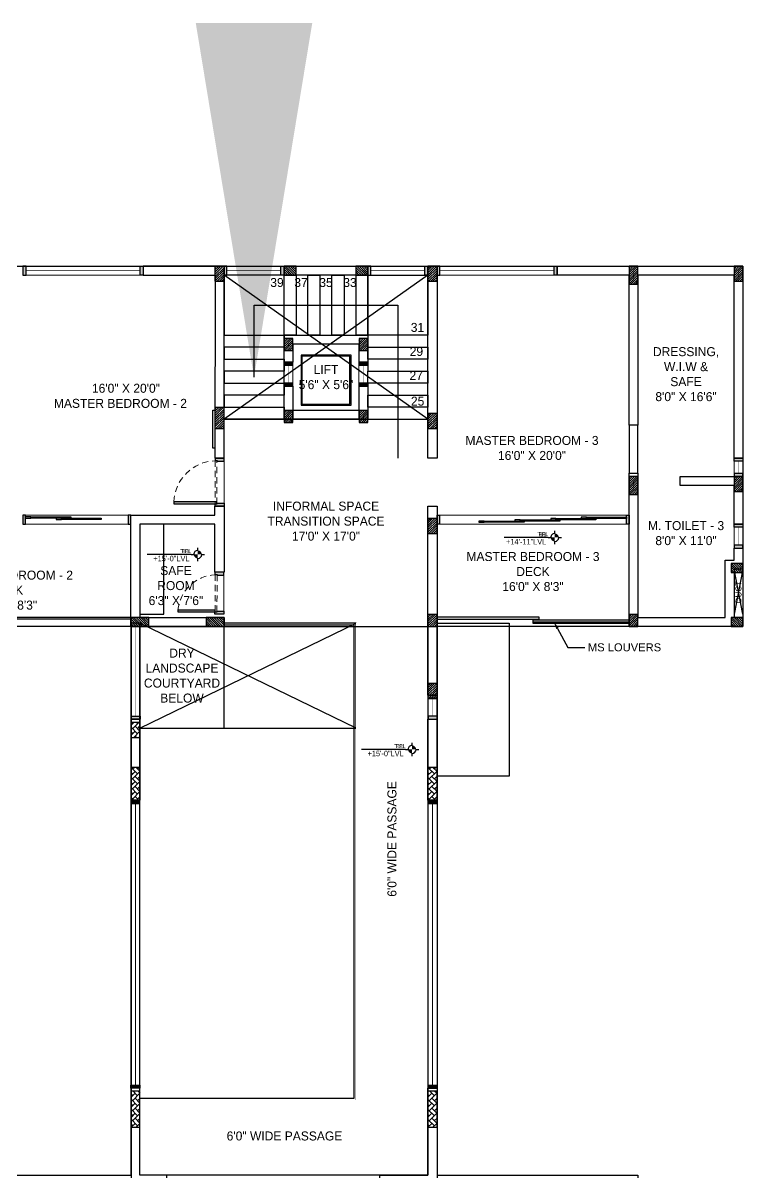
# Model space of a CAD drawing. Header units: metres. Extents: x 1738 to 2075, y -536 to -356.
# Drawn here: x 1921.88 to 1940.16, y -403.34 to -374.15 of the extents above; entities that cross this region are included whole.
import ezdxf
from ezdxf import colors
from ezdxf.entities.mleader import LeaderData, LeaderLine
from ezdxf.math import Vec2, Vec3

# ---------------------------------------------------------------- set-up
doc = ezdxf.new("R2010")
doc.units = ezdxf.units.M
doc.header["$MEASUREMENT"] = 0
doc.linetypes.add('HIDDEN', pattern=[0.375, 0.25, -0.125])
doc.layers.add('BLK_1_FLR_1_UNITFA_1', color=234, linetype='Continuous')
for name, color, linetype, lineweight in [('CN-GLASS', 132, 'Continuous', 13), ('CN-HATCH', 252, 'Continuous', 5), ('CN-OVHD', 8, 'HIDDEN', 9), ('ED-LIGHTEST', 8, 'Continuous', 5), ('ED-LT', 114, 'Continuous', 9), ('ED-MED', 32, 'Continuous', 15), ('ED-MED-LT', 5, 'Continuous', 13)]:
    doc.layers.add(name, color=color, linetype=linetype, lineweight=lineweight)
doc.styles.add('16PT5', font='ARIALN.TTF', dxfattribs={"height": 8})
doc.styles.add('4PT10', font='GOTHIC.TTF', dxfattribs={"height": 5})
doc.styles.add('ARIEL', font='arial.ttf')
doc.styles.add('Century Gothic', font='GOTHIC.TTF')
doc.dimstyles.new('warp', dxfattribs={"dimtxt": 6, "dimasz": 4, "dimexe": 0, "dimexo": 0, "dimgap": 2, "dimtad": 0, "dimtoh": 1, "dimdsep": 46, "dimlunit": 4, "dimtxsty": 'Century Gothic', "dimblk": 'ARCHTICK', "dimcen": 1, "dimclre": 250, "dimclrt": 256, "dimadec": 3, "dimazin": 0, "dimtfac": 1, "dimtmove": 1, "dimatfit": 2, "dimfxl": 0, "dimtolj": 1, "dimarcsym": 0})
pattern_1 = [(135, (-995.579726, 256.158213), (-0.0285123132, -0.0285123132), [])]
pattern_2 = [(315, (-266.57278, 393.81502), (0.127735163, 0), [0.2709672, -0.0903224]), (45, (-266.50891, 393.75115), (0.127735163, 0), [0.2709672, -0.0903224])]

# ---------------------------------------------------------------- blocks, each defined once
blk = doc.blocks.new('dgjg')
at = {"layer": 'ED-LIGHTEST', "linetype": 'ByBlock', "lineweight": -2, "ltscale": 25}
h = blk.add_hatch(color=256, dxfattribs=at)
h.dxf.hatch_style = 1
h.paths.add_polyline_path([(341.3, 13588.7), (341.3, 13597.7), (338.3, 13597.7), (338.3, 13588.7)])
h = blk.add_hatch(color=256, dxfattribs=at)
h.dxf.hatch_style = 1
h.paths.add_polyline_path([(362.3, 13588.7), (362.3, 13597.7), (359.3, 13597.7), (359.3, 13588.7)])
at = {"color": 0, "linetype": 'ByBlock', "lineweight": -2, "ltscale": 25}
for points in [[(341.3, 13588.7), (341.3, 13597.7), (338.3, 13597.7), (338.3, 13588.7)], [(362.3, 13588.7), (362.3, 13597.7), (359.3, 13597.7), (359.3, 13588.7)]]:
    blk.add_lwpolyline(points, close=True, dxfattribs=at)
at = {"layer": 'CN-GLASS', "const_width": 0.5}
blk.add_lwpolyline([(341.3, 13593.2), (359.3, 13593.2)], dxfattribs=at)
at = {"layer": 'CN-HATCH'}
blk.add_lwpolyline([(341.3, 13597.7), (359.3, 13597.7), (359.3, 13588.7), (341.3, 13588.7)], close=True, dxfattribs=at)
blk = doc.blocks.new("4' W Door")
at = {"layer": 'CN-HATCH'}
h = blk.add_hatch(color=250, dxfattribs=at)
h.dxf.hatch_style = 1
h.paths.add_polyline_path([(377055.6, -3921), (377055.6, -3964), (377053.8, -3964), (377053.8, -3921)])
at = {"layer": 'ED-LIGHTEST', "ltscale": 25}
h = blk.add_hatch(color=256, dxfattribs=at)
h.dxf.hatch_style = 1
h.paths.add_polyline_path([(377053.6, -3920.7), (377054.3, -3920.7), (377054.3, -3913.7), (377051.3, -3913.7), (377051.3, -3922.7), (377053.6, -3922.7)])
h.paths.add_polyline_path([(377097.1, -3920.7), (377096.3, -3920.7), (377096.3, -3913.7), (377099.3, -3913.7), (377099.3, -3922.7), (377097.1, -3922.7)])
for points in [[(377053.6, -3920.7), (377054.3, -3920.7), (377054.3, -3913.7), (377051.3, -3913.7), (377051.3, -3922.7), (377053.6, -3922.7)], [(377097.1, -3920.7), (377096.3, -3920.7), (377096.3, -3913.7), (377099.3, -3913.7), (377099.3, -3922.7), (377097.1, -3922.7)], [(377055.6, -3921), (377055.6, -3964), (377053.8, -3964), (377053.8, -3921)]]:
    blk.add_lwpolyline(points, close=True)
at = {"layer": 'CN-HATCH'}
blk.add_line((377054.3, -3913.7), (377096.3, -3913.7), dxfattribs=at)
at = {"layer": 'CN-OVHD', "ltscale": 25}
blk.add_lwpolyline([(377053.8, -3921), (377096.8, -3921), (377096.8, -3922.7), (377053.8, -3922.7)], close=True, dxfattribs=at)
blk.add_arc((377053.8, -3921), 43, 272.3613, 357.6695, dxfattribs=at)
blk = doc.blocks.new('_ArchTick')
at = {"color": 0, "const_width": 0.15}
blk.add_lwpolyline([(-0.5, -0.5), (0.5, 0.5)], dxfattribs=at)
blk = doc.blocks.new('A$Cebdea23b')
at = {"layer": 'ED-LIGHTEST', "ltscale": 25}
h = blk.add_hatch(color=256, dxfattribs=at)
h.dxf.hatch_style = 1
h.paths.add_polyline_path([(0, 288), (9, 288), (9, 285), (0, 285)])
h = blk.add_hatch(color=256, dxfattribs=at)
h.dxf.hatch_style = 1
h.paths.add_polyline_path([(0, 0), (9, 0), (9, 3), (0, 3)])
at = {"color": 0}
for p, q in [((9, 3), (0, 3)), ((0, 3), (0, 0)), ((0, 0), (9, 0)), ((9, 0), (9, 3))]:
    blk.add_line(p, q, dxfattribs=at)
blk.add_lwpolyline([(0, 288), (9, 288), (9, 285), (0, 285)], close=True, dxfattribs=at)
at = {"layer": 'CN-GLASS'}
for p, q in [((4.5, 3), (4.5, 285)), ((4.5, 285), (4.5, 98.3))]:
    blk.add_line(p, q, dxfattribs=at)
at = {"layer": 'CN-HATCH'}
for p, q in [((9, 288), (0, 288)), ((0, 288), (0, 0)), ((9, 0), (9, 288)), ((0, 0), (9, 0))]:
    blk.add_line(p, q, dxfattribs=at)
blk = doc.blocks.new('A$C92b535f2')
at = {"layer": 'ED-LIGHTEST', "ltscale": 25}
h = blk.add_hatch(color=256, dxfattribs=at)
h.dxf.hatch_style = 1
h.paths.add_polyline_path([(9, 0), (0, 0), (0, 3), (9, 3)])
h.paths.add_polyline_path([(9, 96), (0, 96), (0, 93), (9, 93)])
at = {"color": 0}
for points in [[(9, 96), (0, 96), (0, 93), (9, 93)], [(9, 0), (0, 0), (0, 3), (9, 3)]]:
    blk.add_lwpolyline(points, close=True, dxfattribs=at)
at = {"layer": 'CN-GLASS', "const_width": 0.5}
blk.add_lwpolyline([(4.5, 3), (4.5, 93)], dxfattribs=at)
at = {"layer": 'CN-HATCH'}
blk.add_lwpolyline([(9, 96), (0, 96), (0, 0), (9, 0)], close=True, dxfattribs=at)
blk = doc.blocks.new('A$Cc8a6d336')
at = {"layer": 'CN-HATCH'}
h = blk.add_hatch(color=250, dxfattribs=at)
h.dxf.hatch_style = 1
h.paths.add_polyline_path([(38, 41.3), (38, 78.7), (39.7, 78.7), (39.7, 41.3)])
at = {"layer": 'ED-LIGHTEST', "ltscale": 25}
h = blk.add_hatch(color=256, dxfattribs=at)
h.dxf.hatch_style = 1
h.paths.add_polyline_path([(2.3, 39.3), (3, 39.3), (3, 32.6), (0, 32.6), (0, 41.6), (2.3, 41.6)])
h.paths.add_polyline_path([(39.7, 39.3), (39, 39.3), (39, 32.6), (42, 32.6), (42, 41.6), (39.7, 41.6)])
for points in [[(38, 41.3), (38, 78.7), (39.7, 78.7), (39.7, 41.3)], [(2.3, 39.3), (3, 39.3), (3, 32.6), (0, 32.6), (0, 41.6), (2.3, 41.6)], [(39.7, 39.3), (39, 39.3), (39, 32.6), (42, 32.6), (42, 41.6), (39.7, 41.6)]]:
    blk.add_lwpolyline(points, close=True)
at = {"layer": 'CN-HATCH'}
blk.add_line((39, 32.6), (3, 32.6), dxfattribs=at)
at = {"layer": 'CN-OVHD', "ltscale": 25}
blk.add_lwpolyline([(39.7, 39.6), (2.5, 39.5), (2.5, 41.3), (39.7, 41.3)], close=True, dxfattribs=at)
blk.add_arc((41.7, 39.6), 39.2, 95.4279, 177.5391, dxfattribs=at)
blk = doc.blocks.new('fwwer')
at = {"color": 0}
for p, q in [((98405.23, -55976.99), (98405.23, -55979.11)), ((98402.05, -55982.29), (98399.93, -55982.29)), ((98405.23, -55985.48), (98405.23, -55987.6)), ((98410.54, -55982.29), (98408.42, -55982.29))]:
    blk.add_line(p, q, dxfattribs=at)
at = {"color": 0, "const_width": 3.18}
for points in [[(98406.83, -55982.29, 0.414214), (98405.23, -55980.7, 0.931675)], [(98405.23, -55983.89, -0.414214), (98403.64, -55982.29, -0.931675)]]:
    blk.add_lwpolyline(points, format="xyb", dxfattribs=at)
at = {"color": 0}
for start, end in [(90, 180), (270, 0)]:
    blk.add_arc((98405.23, -55982.29), 3.18, start, end, dxfattribs=at)
blk = doc.blocks.new('LVL BLOCK')
at = {"color": 0, "linetype": 'ByBlock', "lineweight": -2}
blk.add_lwpolyline([(316023.3, 127806.6), (316089.3, 127806.6)], dxfattribs=at)
at = {"color": 0, "linetype": 'ByBlock', "lineweight": -2, "xscale": 1.884751707582648, "yscale": 1.884751707582648, "zscale": 1.884751707582648}
blk.add_blockref('fwwer', (130543.9, 233319.3), dxfattribs=at)
at = {"color": 0, "linetype": 'ByBlock', "lineweight": -2, "style": '4PT10'}
blk.add_text('FFL', height=6, dxfattribs=at).set_placement((316025.3, 127798.6))
at = {"color": 0, "linetype": 'ByBlock', "lineweight": -2, "style": 'Century Gothic'}
for tag, p, height in [('+01\'-00"LVL', (316025.3, 127808.6), 8), ('FFL', (316025.3, 127798.6), 6)]:
    blk.add_attdef(tag, p, '', height=height, dxfattribs=at)
blk = doc.blocks.new('A$C2385d8bc')
at = {"layer": 'ED-LIGHTEST', "ltscale": 25}
h = blk.add_hatch(color=256, dxfattribs=at)
h.dxf.hatch_style = 1
h.paths.add_polyline_path([(9, 0), (0, 0), (0, 3), (9, 3)])
h.paths.add_polyline_path([(9, 24), (0, 24), (0, 21), (9, 21)])
at = {"color": 0}
for points in [[(9, 24), (0, 24), (0, 21), (9, 21)], [(9, 0), (0, 0), (0, 3), (9, 3)]]:
    blk.add_lwpolyline(points, close=True, dxfattribs=at)
at = {"layer": 'CN-GLASS', "ltscale": 25, "const_width": 0.5}
blk.add_lwpolyline([(4.5, 3), (4.5, 21)], dxfattribs=at)
at = {"layer": 'CN-HATCH'}
for p, q in [((9, 24), (0, 24)), ((0, 21), (0, 3)), ((9, 3), (9, 21))]:
    blk.add_line(p, q, dxfattribs=at)

msp = doc.modelspace()

# ---------------------------------------------------------------- hatches: boundary and pattern name
at = {"lineweight": 30}
h = msp.add_hatch(dxfattribs=at)
h.set_pattern_fill('ANSI31', color=256, scale=0.0127, angle=360, style=0)
h.set_pattern_definition([(45, (2539.43978, 2431.363343), (-0.0285123132, 0.0285123132), [])])
h.paths.add_polyline_path([(1926.982, -380.327), (1926.753, -380.327), (1926.753, -380.708), (1926.982, -380.708)])
h = msp.add_hatch(dxfattribs=at)
h.set_pattern_fill('ANSI31', color=256, scale=0.0127, angle=270, style=0)
h.set_pattern_definition([(315, (4721.573084, -1090.70206), (0.0285123132, 0.0285123132), [])])
h.paths.add_polyline_path([(1928.811, -380.556), (1928.811, -380.327), (1928.506, -380.327), (1928.506, -380.556)])
h = msp.add_hatch(dxfattribs=at)
h.set_pattern_fill('ANSI31', color=256, scale=0.0127, angle=270, style=0)
h.set_pattern_definition([(315, (4719.74426, -1090.59353), (0.0285123132, 0.0285123132), [])])
h.paths.add_polyline_path([(1930.639, -380.556), (1930.639, -380.327), (1930.334, -380.327), (1930.334, -380.556)])
h = msp.add_hatch(dxfattribs=at)
h.set_pattern_fill('ANSI31', color=256, scale=0.0127, angle=360, style=0)
h.set_pattern_definition([(45, (2534.029857, 2431.363343), (-0.0285123132, 0.0285123132), [])])
h.paths.add_polyline_path([(1932.392, -380.327), (1932.163, -380.327), (1932.163, -380.708), (1932.392, -380.708)])
h = msp.add_hatch(dxfattribs=at)
h.set_pattern_fill('ANSI31', color=256, scale=0.0127, angle=360, style=0)
h.set_pattern_definition([(45, (2528.92408, 2431.363403), (-0.0285123132, 0.0285123132), [])])
h.paths.add_polyline_path([(1937.497, -380.327), (1937.269, -380.327), (1937.269, -380.784), (1937.497, -380.784)])
h = msp.add_hatch(dxfattribs=at)
h.set_pattern_fill('ANSI31', color=256, scale=0.0127, angle=360, style=0)
h.set_pattern_definition([(45, (2526.25708, 2431.363403), (-0.0285123132, 0.0285123132), [])])
h.paths.add_polyline_path([(1940.164, -380.327), (1939.936, -380.327), (1939.936, -380.708), (1940.164, -380.708)])
h = msp.add_hatch(dxfattribs=at)
h.set_pattern_fill('ANSI31', color=256, scale=0.0127, angle=360, style=0)
h.set_pattern_definition([(45, (2537.68708, 2433.03382), (-0.0285123132, 0.0285123132), [])])
h.paths.add_polyline_path([(1928.734, -382.162), (1928.506, -382.162), (1928.506, -382.467), (1928.734, -382.467)])
h = msp.add_hatch(dxfattribs=at)
h.set_pattern_fill('ANSI31', color=256, scale=0.0127, angle=360, style=0)
h.set_pattern_definition([(45, (2535.78208, 2433.03382), (-0.0285123132, 0.0285123132), [])])
h.paths.add_polyline_path([(1930.639, -382.162), (1930.411, -382.162), (1930.411, -382.467), (1930.639, -382.467)])
h = msp.add_hatch(dxfattribs=at)
h.set_pattern_fill('ANSI31', color=256, scale=0.0127, angle=360, style=0)
h.set_pattern_definition([(45, (2539.43969, 2434.78642), (-0.0285123132, 0.0285123132), [])])
h.paths.add_polyline_path([(1926.982, -383.915), (1926.753, -383.915), (1926.753, -384.448), (1926.982, -384.448)])
h = msp.add_hatch(dxfattribs=at)
h.set_pattern_fill('ANSI31', color=256, scale=0.0127, angle=360, style=0)
h.set_pattern_definition([(45, (2537.68708, 2434.71022), (-0.0285123132, 0.0285123132), [])])
h.paths.add_polyline_path([(1928.734, -383.991), (1928.506, -383.991), (1928.506, -384.296), (1928.734, -384.296)])
h = msp.add_hatch(dxfattribs=at)
h.set_pattern_fill('ANSI31', color=256, scale=0.0127, angle=360, style=0)
h.set_pattern_definition([(45, (2535.78208, 2434.71022), (-0.0285123132, 0.0285123132), [])])
h.paths.add_polyline_path([(1930.639, -383.991), (1930.411, -383.991), (1930.411, -384.296), (1930.639, -384.296)])
h = msp.add_hatch(dxfattribs=at)
h.set_pattern_fill('ANSI31', color=256, scale=0.0127, angle=360, style=0)
h.set_pattern_definition([(45, (2534.0295, 2434.93882), (-0.0285123132, 0.0285123132), [])])
h.paths.add_polyline_path([(1932.392, -384.067), (1932.163, -384.067), (1932.163, -384.448), (1932.392, -384.448)])
h = msp.add_hatch(dxfattribs=at)
h.set_pattern_fill('ANSI31', color=256, scale=0.0127, angle=360, style=0)
h.set_pattern_definition([(45, (2528.92408, 2436.53902), (-0.0285123132, 0.0285123132), [])])
h.paths.add_polyline_path([(1937.497, -385.667), (1937.269, -385.667), (1937.269, -386.124), (1937.497, -386.124)])
h = msp.add_hatch(dxfattribs=at)
h.set_pattern_fill('ANSI31', color=256, scale=0.0127, angle=360, style=0)
h.set_pattern_definition([(45, (2526.25708, 2436.53902), (-0.0285123132, 0.0285123132), [])])
h.paths.add_polyline_path([(1940.164, -385.667), (1939.936, -385.667), (1939.936, -386.048), (1940.164, -386.048)])
h = msp.add_hatch(dxfattribs=at)
h.set_pattern_fill('ANSI31', color=256, scale=0.0127, angle=360, style=0)
h.set_pattern_definition([(45, (2534.02949, 2437.60582), (-0.0285123132, 0.0285123132), [])])
h.paths.add_polyline_path([(1932.392, -386.734), (1932.163, -386.734), (1932.163, -387.115), (1932.392, -387.115)])
h = msp.add_hatch(dxfattribs=at)
h.set_pattern_fill('ANSI31', color=256, scale=0.0127, angle=90, style=0)
h.set_pattern_definition(pattern_1)
h.paths.add_polyline_path([(1940.164, -388.106), (1940.164, -387.877), (1939.86, -387.877), (1939.86, -388.106)])
h = msp.add_hatch(dxfattribs=at)
h.set_pattern_fill('ANSI31', color=256, scale=0.0127, angle=360, style=0)
h.set_pattern_definition([(45, (2528.92408, 2439.89182), (-0.0285123132, 0.0285123132), [])])
h.paths.add_polyline_path([(1937.497, -389.172), (1937.269, -389.172), (1937.269, -389.477), (1937.497, -389.477)])
h = msp.add_hatch(dxfattribs=at)
h.set_pattern_fill('ANSI31', color=256, scale=0.0127, angle=90, style=0)
h.set_pattern_definition(pattern_1)
h.paths.add_polyline_path([(1939.86, -389.249), (1939.86, -389.477), (1940.164, -389.477), (1940.164, -389.249)])
at = {"layer": 'CN-HATCH', "ltscale": 25}
h = msp.add_hatch(color=256, dxfattribs=at)
h.dxf.hatch_style = 1
h.paths.add_polyline_path([(1921.876, -386.649), (1921.876, -386.878), (1921.944, -386.878), (1921.944, -386.649)])
h.paths.add_polyline_path([(1924.552, -386.649), (1924.552, -386.878), (1924.619, -386.878), (1924.619, -386.649)])
h = msp.add_hatch(color=256, dxfattribs=at)
h.dxf.hatch_style = 1
h.paths.add_polyline_path([(1937.269, -386.652), (1937.269, -386.88), (1937.202, -386.88), (1937.202, -386.652)])
h.paths.add_polyline_path([(1932.459, -386.652), (1932.459, -386.88), (1932.392, -386.88), (1932.392, -386.652)])
at = {"layer": 'ED-LIGHTEST', "ltscale": 25}
h = msp.add_hatch(color=256, dxfattribs=at)
h.dxf.hatch_style = 1
h.paths.add_polyline_path([(1924.925, -380.327), (1924.925, -380.556), (1924.849, -380.556), (1924.849, -380.327)])
h.paths.add_polyline_path([(1921.876, -380.327), (1921.876, -380.556), (1921.953, -380.556), (1921.953, -380.327)])
h = msp.add_hatch(color=256, dxfattribs=at)
h.dxf.hatch_style = 1
h.paths.add_polyline_path([(1932.163, -380.327), (1932.163, -380.556), (1932.087, -380.556), (1932.087, -380.327)])
h.paths.add_polyline_path([(1926.982, -380.327), (1926.982, -380.556), (1927.058, -380.556), (1927.058, -380.327)])
h.paths.add_polyline_path([(1930.639, -380.327), (1930.639, -380.556), (1930.715, -380.556), (1930.715, -380.327)])
h.paths.add_polyline_path([(1928.506, -380.327), (1928.506, -380.556), (1928.429, -380.556), (1928.429, -380.327)])
h = msp.add_hatch(color=256, dxfattribs=at)
h.dxf.hatch_style = 1
h.paths.add_polyline_path([(1935.441, -380.327), (1935.441, -380.556), (1935.364, -380.556), (1935.364, -380.327)])
h.paths.add_polyline_path([(1932.392, -380.327), (1932.392, -380.556), (1932.468, -380.556), (1932.468, -380.327)])
h = msp.add_hatch(color=256, dxfattribs=at)
h.dxf.hatch_style = 1
h.paths.add_polyline_path([(1939.936, -385.667), (1940.164, -385.667), (1940.164, -385.591), (1939.936, -385.591)])
h.paths.add_polyline_path([(1939.936, -385.204), (1940.164, -385.204), (1940.164, -385.28), (1939.936, -385.28)])
h = msp.add_hatch(color=256, dxfattribs=at)
h.dxf.hatch_style = 1
h.paths.add_polyline_path([(1921.944, -386.73), (1922.078, -386.73), (1922.078, -386.696), (1921.944, -386.696)])
h.paths.add_polyline_path([(1923.088, -386.73), (1922.954, -386.73), (1922.954, -386.696), (1923.088, -386.696)])
h = msp.add_hatch(color=256, dxfattribs=at)
h.dxf.hatch_style = 1
h.paths.add_polyline_path([(1922.721, -386.763), (1922.855, -386.763), (1922.855, -386.73), (1922.721, -386.73)])
h.paths.add_polyline_path([(1923.865, -386.763), (1923.731, -386.763), (1923.731, -386.73), (1923.865, -386.73)])
h = msp.add_hatch(color=256, dxfattribs=at)
h.dxf.hatch_style = 1
h.paths.add_polyline_path([(1934.602, -386.833), (1934.467, -386.833), (1934.467, -386.8), (1934.602, -386.8)])
h.paths.add_polyline_path([(1933.457, -386.833), (1933.591, -386.833), (1933.591, -386.8), (1933.457, -386.8)])
h = msp.add_hatch(color=256, dxfattribs=at)
h.dxf.hatch_style = 1
h.paths.add_polyline_path([(1935.513, -386.8), (1935.379, -386.8), (1935.379, -386.766), (1935.513, -386.766)])
h.paths.add_polyline_path([(1934.368, -386.8), (1934.503, -386.8), (1934.503, -386.766), (1934.368, -386.766)])
h = msp.add_hatch(color=256, dxfattribs=at)
h.dxf.hatch_style = 1
h.paths.add_polyline_path([(1936.425, -386.766), (1936.29, -386.766), (1936.29, -386.732), (1936.425, -386.732)])
h.paths.add_polyline_path([(1935.28, -386.766), (1935.414, -386.766), (1935.414, -386.732), (1935.28, -386.732)])
h = msp.add_hatch(color=256, dxfattribs=at)
h.dxf.hatch_style = 1
h.paths.add_polyline_path([(1937.202, -386.732), (1937.067, -386.732), (1937.067, -386.699), (1937.202, -386.699)])
h.paths.add_polyline_path([(1936.057, -386.732), (1936.191, -386.732), (1936.191, -386.699), (1936.057, -386.699)])
h = msp.add_hatch(color=256, dxfattribs=at)
h.dxf.hatch_style = 1
h.paths.add_polyline_path([(1939.936, -386.88), (1940.164, -386.88), (1940.164, -386.957), (1939.936, -386.957)])
h.paths.add_polyline_path([(1939.936, -387.49), (1940.164, -387.49), (1940.164, -387.414), (1939.936, -387.414)])
h = msp.add_hatch(color=256, dxfattribs=at)
h.dxf.hatch_style = 1
h.paths.add_polyline_path([(1932.392, -393.891), (1932.163, -393.891), (1932.163, -393.967), (1932.392, -393.967)])
h = msp.add_hatch(color=256, dxfattribs=at)
h.dxf.hatch_style = 1
h.paths.add_polyline_path([(1932.392, -401.206), (1932.163, -401.206), (1932.163, -401.13), (1932.392, -401.13)])

# ---------------------------------------------------------------- linework, layer by layer
at = {"lineweight": 30}
for p, q in [((1918.066, -380.327), (1940.164, -380.327)), ((1921.419, -380.327), (1940.164, -380.327)), ((1940.164, -380.327), (1940.164, -389.477)), ((1940.164, -380.327), (1940.164, -389.477)), ((1932.163, -380.556), (1926.982, -384.213)), ((1932.163, -384.213), (1926.982, -380.556)), ((1928.506, -380.556), (1928.811, -380.556)), ((1928.811, -380.556), (1928.811, -382.08)), ((1928.811, -380.556), (1928.811, -382.08)), ((1929.115, -380.556), (1928.811, -380.556)), ((1929.115, -382.08), (1929.115, -380.556)), ((1929.115, -382.08), (1929.115, -380.556)), ((1929.115, -380.556), (1929.42, -380.556)), ((1929.42, -380.556), (1929.42, -382.08)), ((1929.42, -380.556), (1929.42, -382.08)), ((1929.725, -380.556), (1929.42, -380.556)), ((1929.725, -382.08), (1929.725, -380.556)), ((1929.725, -382.08), (1929.725, -380.556)), ((1929.725, -380.556), (1930.03, -380.556)), ((1930.03, -380.556), (1930.03, -382.08)), ((1930.335, -380.556), (1930.03, -380.556)), ((1930.03, -380.556), (1930.03, -382.08)), ((1930.335, -382.08), (1930.335, -380.556)), ((1930.335, -382.08), (1930.335, -380.556)), ((1930.639, -382.08), (1930.639, -380.556)), ((1930.639, -380.556), (1932.163, -380.556)), ((1930.639, -380.556), (1930.639, -382.08)), ((1932.163, -380.556), (1932.163, -382.08)), ((1932.163, -382.08), (1930.639, -382.08)), ((1932.163, -382.08), (1930.639, -382.08)), ((1930.639, -382.384), (1932.163, -382.384)), ((1930.639, -382.384), (1932.163, -382.384)), ((1932.163, -382.689), (1930.639, -382.689)), ((1930.639, -382.689), (1930.639, -382.994)), ((1932.163, -382.689), (1930.639, -382.689)), ((1932.163, -382.994), (1932.163, -382.689)), ((1930.639, -382.994), (1932.163, -382.994)), ((1930.639, -383.299), (1930.639, -382.994)), ((1932.163, -382.994), (1932.163, -383.299)), ((1930.639, -383.299), (1930.639, -383.604)), ((1932.163, -383.299), (1930.639, -383.299)), ((1932.163, -383.604), (1932.163, -383.299)), ((1930.639, -383.604), (1932.163, -383.604)), ((1930.639, -383.908), (1930.639, -383.604)), ((1930.639, -383.604), (1932.163, -383.604)), ((1932.163, -383.604), (1932.163, -383.908)), ((1932.163, -383.908), (1930.639, -383.908)), ((1930.639, -383.908), (1930.639, -384.213)), ((1932.163, -383.908), (1930.639, -383.908)), ((1932.163, -384.213), (1932.163, -383.908)), ((1926.982, -384.213), (1932.163, -384.213)), ((1930.639, -384.213), (1932.163, -384.213)), ((1940.164, -388.023), (1939.936, -389.166)), ((1940.164, -389.166), (1939.936, -388.023)), ((1940.164, -388.023), (1940.164, -389.166)), ((1924.62, -389.477), (1918.066, -389.477)), ((1924.62, -403.422), (1924.62, -389.477)), ((1940.164, -389.477), (1932.392, -389.477)), ((1932.392, -389.477), (1932.392, -403.422)), ((1940.164, -389.477), (1932.392, -389.477)), ((1932.392, -389.477), (1932.392, -403.422))]:
    msp.add_line(p, q, dxfattribs=at)
at = {"color": 0}
for p, q in [((1932.392, -393.891), (1932.163, -393.891)), ((1932.163, -393.891), (1932.163, -393.967)), ((1932.163, -393.967), (1932.392, -393.967)), ((1932.392, -393.967), (1932.392, -393.891))]:
    msp.add_line(p, q, dxfattribs=at)
for points in [[(1921.876, -380.327), (1921.876, -380.556), (1921.953, -380.556), (1921.953, -380.327)], [(1924.925, -380.327), (1924.925, -380.556), (1924.849, -380.556), (1924.849, -380.327)], [(1926.982, -380.327), (1926.982, -380.556), (1927.058, -380.556), (1927.058, -380.327)], [(1928.506, -380.327), (1928.506, -380.556), (1928.429, -380.556), (1928.429, -380.327)], [(1930.639, -380.327), (1930.639, -380.556), (1930.715, -380.556), (1930.715, -380.327)], [(1932.163, -380.327), (1932.163, -380.556), (1932.087, -380.556), (1932.087, -380.327)], [(1932.392, -380.327), (1932.392, -380.556), (1932.468, -380.556), (1932.468, -380.327)], [(1935.441, -380.327), (1935.441, -380.556), (1935.364, -380.556), (1935.364, -380.327)], [(1939.936, -385.204), (1940.164, -385.204), (1940.164, -385.28), (1939.936, -385.28)], [(1939.936, -385.667), (1940.164, -385.667), (1940.164, -385.591), (1939.936, -385.591)], [(1939.936, -386.88), (1940.164, -386.88), (1940.164, -386.957), (1939.936, -386.957)], [(1939.936, -387.49), (1940.164, -387.49), (1940.164, -387.414), (1939.936, -387.414)], [(1932.392, -401.206), (1932.163, -401.206), (1932.163, -401.13), (1932.392, -401.13)]]:
    msp.add_lwpolyline(points, close=True, dxfattribs=at)
at = {"lineweight": 30}
for points in [[(1926.753, -385.204), (1926.982, -385.204), (1926.982, -380.327), (1924.925, -380.327), (1924.925, -380.556), (1926.754, -380.556)], [(1926.982, -380.327), (1926.753, -380.327), (1926.753, -380.708), (1926.982, -380.708)], [(1930.639, -380.556), (1928.506, -380.556), (1928.506, -380.327), (1930.639, -380.327)], [(1928.811, -380.556), (1928.811, -380.327), (1928.506, -380.327), (1928.506, -380.556)], [(1930.639, -380.556), (1930.639, -380.327), (1930.334, -380.327), (1930.334, -380.556)], [(1932.392, -385.204), (1932.163, -385.204), (1932.163, -380.327), (1932.392, -380.327)], [(1932.392, -380.327), (1932.163, -380.327), (1932.163, -380.708), (1932.392, -380.708)], [(1937.497, -380.556), (1937.497, -384.366), (1937.269, -384.366), (1937.269, -380.556), (1935.441, -380.556), (1935.441, -380.327), (1940.164, -380.327), (1940.164, -385.204), (1939.936, -385.204), (1939.936, -380.556)], [(1937.497, -380.327), (1937.269, -380.327), (1937.269, -380.784), (1937.497, -380.784)], [(1940.164, -380.327), (1939.936, -380.327), (1939.936, -380.708), (1940.164, -380.708)], [(1930.411, -382.765), (1930.411, -382.308), (1928.734, -382.308), (1928.734, -382.765), (1928.506, -382.765), (1928.506, -382.08), (1930.639, -382.08), (1930.639, -382.765)], [(1928.734, -382.162), (1928.506, -382.162), (1928.506, -382.467), (1928.734, -382.467)], [(1930.639, -382.162), (1930.411, -382.162), (1930.411, -382.467), (1930.639, -382.467)], [(1930.208, -382.588), (1928.938, -382.588), (1928.938, -383.858), (1930.208, -383.858)], [(1930.182, -382.613), (1928.963, -382.613), (1928.963, -383.832), (1930.182, -383.832)], [(1928.506, -384.213), (1928.506, -383.375), (1928.734, -383.375), (1928.734, -384.213)], [(1930.411, -384.213), (1930.411, -383.375), (1930.639, -383.375), (1930.639, -384.213)], [(1926.702, -383.985), (1926.753, -383.985), (1926.753, -384.95), (1926.702, -384.95)], [(1926.982, -383.915), (1926.753, -383.915), (1926.753, -384.448), (1926.982, -384.448)], [(1928.734, -383.991), (1928.506, -383.991), (1928.506, -384.296), (1928.734, -384.296)], [(1928.734, -383.985), (1930.411, -383.985), (1930.411, -384.213), (1928.734, -384.213)], [(1930.639, -383.991), (1930.411, -383.991), (1930.411, -384.296), (1930.639, -384.296)], [(1932.392, -384.067), (1932.163, -384.067), (1932.163, -384.448), (1932.392, -384.448)], [(1937.269, -385.585), (1937.497, -385.585), (1937.497, -384.366), (1937.269, -384.366)], [(1940.164, -388.023), (1939.936, -388.023), (1939.936, -389.249), (1940.164, -389.249), (1940.164, -389.477), (1937.269, -389.477), (1937.269, -385.585), (1937.497, -385.585), (1937.497, -389.249), (1939.707, -389.249), (1939.707, -387.795), (1939.936, -387.795), (1939.936, -387.49), (1940.164, -387.49)], [(1937.497, -385.667), (1937.269, -385.667), (1937.269, -386.124), (1937.497, -386.124)], [(1940.164, -385.667), (1939.936, -385.667), (1939.936, -386.048), (1940.164, -386.048)], [(1932.392, -386.734), (1932.163, -386.734), (1932.163, -387.115), (1932.392, -387.115)], [(1925.458, -386.88), (1924.848, -386.88), (1924.848, -389.166), (1925.458, -389.166)], [(1940.164, -388.106), (1940.164, -387.877), (1939.86, -387.877), (1939.86, -388.106)], [(1921.724, -389.242), (1924.62, -389.242), (1924.62, -389.293), (1921.724, -389.293)], [(1934.983, -389.242), (1932.392, -389.242), (1932.392, -389.293), (1934.983, -389.293)], [(1934.221, -393.281), (1932.392, -393.281), (1932.392, -389.395), (1934.221, -389.395)], [(1934.83, -389.395), (1937.269, -389.395), (1937.269, -389.319), (1934.83, -389.319)], [(1937.497, -389.172), (1937.269, -389.172), (1937.269, -389.477), (1937.497, -389.477)], [(1939.86, -389.249), (1939.86, -389.477), (1940.164, -389.477), (1940.164, -389.249)], [(1926.982, -389.477), (1924.848, -389.477), (1924.848, -392.062), (1926.982, -392.062)]]:
    msp.add_lwpolyline(points, close=True, dxfattribs=at)
for points in [[(1939.936, -386.88), (1939.936, -385.896), (1938.564, -385.896), (1938.564, -385.667), (1940.164, -385.667), (1940.164, -386.88), (1939.936, -386.88)], [(1926.753, -386.649), (1926.753, -386.423), (1926.982, -386.423), (1926.982, -388.1), (1926.753, -388.1), (1926.753, -386.878), (1924.848, -386.878), (1924.848, -389.249), (1926.982, -389.249), (1926.982, -389.477), (1924.619, -389.477), (1924.619, -386.649), (1926.753, -386.649)], [(1924.62, -389.395), (1924.62, -403.339)], [(1924.848, -392.062), (1930.335, -389.395)], [(1930.335, -392.062), (1924.848, -389.395)], [(1930.335, -392.062), (1930.335, -389.395), (1926.982, -389.395)], [(1934.83, -389.357), (1937.269, -389.357)], [(1924.848, -401.459), (1930.284, -401.461), (1930.284, -389.447), (1926.982, -389.447)], [(1924.848, -392.062), (1930.335, -392.062), (1930.335, -401.511)]]:
    msp.add_lwpolyline(points, dxfattribs=at)
at = {"color": 0, "linetype": 'ByBlock', "lineweight": -2}
for points in [[(1921.876, -386.649), (1921.876, -386.878), (1921.944, -386.878), (1921.944, -386.649)], [(1922.721, -386.763), (1922.855, -386.763), (1922.855, -386.73), (1922.721, -386.73)], [(1923.088, -386.73), (1922.954, -386.73), (1922.954, -386.696), (1923.088, -386.696)], [(1923.865, -386.763), (1923.731, -386.763), (1923.731, -386.73), (1923.865, -386.73)], [(1924.552, -386.649), (1924.552, -386.878), (1924.619, -386.878), (1924.619, -386.649)], [(1932.459, -386.652), (1932.459, -386.88), (1932.392, -386.88), (1932.392, -386.652)], [(1933.457, -386.833), (1933.591, -386.833), (1933.591, -386.8), (1933.457, -386.8)], [(1934.368, -386.8), (1934.503, -386.8), (1934.503, -386.766), (1934.368, -386.766)], [(1934.602, -386.833), (1934.467, -386.833), (1934.467, -386.8), (1934.602, -386.8)], [(1935.28, -386.766), (1935.414, -386.766), (1935.414, -386.732), (1935.28, -386.732)], [(1935.513, -386.8), (1935.379, -386.8), (1935.379, -386.766), (1935.513, -386.766)], [(1936.057, -386.732), (1936.191, -386.732), (1936.191, -386.699), (1936.057, -386.699)], [(1936.425, -386.766), (1936.29, -386.766), (1936.29, -386.732), (1936.425, -386.732)], [(1937.202, -386.732), (1937.067, -386.732), (1937.067, -386.699), (1937.202, -386.699)], [(1937.269, -386.652), (1937.269, -386.88), (1937.202, -386.88), (1937.202, -386.652)]]:
    msp.add_lwpolyline(points, close=True, dxfattribs=at)
msp.add_lwpolyline([(1921.944, -386.73), (1922.078, -386.73), (1922.078, -386.696), (1921.944, -386.696)], dxfattribs=at)
at = {"layer": 'CN-GLASS'}
for p, q in [((1922.078, -386.696), (1922.954, -386.696)), ((1922.078, -386.713), (1922.954, -386.713)), ((1923.731, -386.73), (1922.078, -386.73)), ((1922.855, -386.746), (1923.731, -386.746)), ((1923.731, -386.763), (1922.855, -386.763)), ((1934.467, -386.8), (1933.591, -386.8)), ((1935.379, -386.766), (1934.503, -386.766)), ((1935.379, -386.783), (1934.503, -386.783)), ((1934.503, -386.8), (1935.379, -386.8)), ((1936.29, -386.732), (1935.414, -386.732)), ((1936.29, -386.749), (1935.414, -386.749)), ((1935.414, -386.766), (1936.29, -386.766)), ((1937.067, -386.699), (1936.191, -386.699)), ((1937.067, -386.716), (1936.191, -386.716)), ((1936.191, -386.732), (1937.067, -386.732)), ((1934.467, -386.816), (1933.591, -386.816)), ((1933.591, -386.833), (1934.467, -386.833)), ((1932.278, -393.967), (1932.278, -401.13)), ((1932.278, -401.13), (1932.278, -396.386))]:
    msp.add_line(p, q, dxfattribs=at)
at = {"layer": 'CN-GLASS', "const_width": 0.0127}
for points in [[(1921.953, -380.441), (1924.849, -380.441), (1924.067, -380.441)], [(1927.058, -380.441), (1928.429, -380.441)], [(1932.087, -380.441), (1930.715, -380.441)], [(1932.468, -380.441), (1935.364, -380.441), (1934.583, -380.441)]]:
    msp.add_lwpolyline(points, dxfattribs=at)
at = {"layer": 'CN-GLASS', "ltscale": 25, "const_width": 0.0127}
for points in [[(1940.05, -385.28), (1940.05, -385.591)], [(1940.05, -386.957), (1940.05, -387.414)]]:
    msp.add_lwpolyline(points, dxfattribs=at)
at = {"layer": 'CN-HATCH'}
for p, q in [((1939.936, -385.28), (1939.936, -385.591)), ((1940.164, -385.591), (1940.164, -385.28)), ((1939.936, -385.667), (1940.164, -385.667)), ((1939.936, -386.957), (1939.936, -387.414)), ((1940.164, -387.414), (1940.164, -386.957)), ((1939.936, -387.49), (1940.164, -387.49)), ((1932.392, -393.891), (1932.163, -393.891)), ((1932.163, -393.891), (1932.163, -401.206)), ((1932.392, -401.206), (1932.392, -393.891)), ((1932.163, -401.206), (1932.392, -401.206))]:
    msp.add_line(p, q, dxfattribs=at)
for points in [[(1921.876, -380.327), (1921.876, -380.556), (1924.925, -380.556), (1924.925, -380.327)], [(1927.058, -380.327), (1927.058, -380.556), (1928.429, -380.556), (1928.429, -380.327)], [(1932.087, -380.327), (1932.087, -380.556), (1930.715, -380.556), (1930.715, -380.327)], [(1932.392, -380.327), (1932.392, -380.556), (1935.441, -380.556), (1935.441, -380.327)]]:
    msp.add_lwpolyline(points, close=True, dxfattribs=at)
at = {"layer": 'CN-OVHD', "lineweight": -2, "ltscale": 25}
for p, q in [((1928.506, -380.556), (1926.982, -380.556)), ((1926.982, -380.556), (1926.982, -382.08)), ((1928.506, -382.08), (1928.506, -380.556)), ((1928.506, -382.08), (1928.506, -380.556)), ((1926.982, -382.08), (1928.506, -382.08)), ((1926.982, -382.08), (1928.506, -382.08)), ((1926.982, -382.384), (1926.982, -382.08)), ((1928.506, -382.08), (1928.506, -382.384)), ((1928.506, -382.384), (1926.982, -382.384)), ((1928.506, -382.384), (1926.982, -382.384)), ((1926.982, -382.384), (1926.982, -382.689)), ((1928.506, -382.689), (1928.506, -382.384)), ((1926.982, -382.689), (1928.506, -382.689)), ((1926.982, -382.689), (1928.506, -382.689)), ((1926.982, -382.994), (1926.982, -382.689)), ((1928.506, -382.689), (1928.506, -382.994)), ((1928.506, -382.994), (1926.982, -382.994)), ((1928.506, -382.994), (1926.982, -382.994)), ((1926.982, -382.994), (1926.982, -383.299)), ((1928.506, -383.299), (1928.506, -382.994)), ((1926.982, -383.299), (1928.506, -383.299)), ((1926.982, -383.604), (1926.982, -383.299)), ((1928.506, -383.299), (1928.506, -383.604)), ((1928.506, -383.604), (1926.982, -383.604)), ((1928.506, -383.604), (1926.982, -383.604)), ((1926.982, -383.604), (1926.982, -383.908)), ((1928.506, -383.908), (1928.506, -383.604)), ((1926.982, -383.908), (1928.506, -383.908)), ((1926.982, -384.213), (1926.982, -383.908)), ((1926.982, -383.908), (1928.506, -383.908)), ((1928.506, -383.908), (1928.506, -384.213)), ((1928.506, -384.213), (1926.982, -384.213))]:
    msp.add_line(p, q, dxfattribs=at)
at = {"layer": 'CN-OVHD', "ltscale": 25}
for points in [[(1921.944, -386.878), (1924.552, -386.878), (1924.552, -386.649), (1921.944, -386.649)], [(1937.202, -386.88), (1932.459, -386.88), (1932.459, -386.652), (1937.202, -386.652)]]:
    msp.add_lwpolyline(points, close=True, dxfattribs=at)
at = {"layer": 'ED-LT', "lineweight": -2, "ltscale": 25}
for p, q in [((1928.811, -382.08), (1928.506, -382.08)), ((1928.811, -382.08), (1929.115, -382.08)), ((1929.42, -382.08), (1929.115, -382.08)), ((1929.42, -382.08), (1929.725, -382.08)), ((1930.03, -382.08), (1929.725, -382.08))]:
    msp.add_line(p, q, dxfattribs=at)
at = {"layer": 'ED-MED', "lineweight": -2, "ltscale": 25}
for p, q in [((1930.639, -382.994), (1932.163, -382.994)), ((1932.163, -383.299), (1930.639, -383.299))]:
    msp.add_line(p, q, dxfattribs=at)
at = {"layer": 'ED-MED-LT', "lineweight": -2, "ltscale": 25}
for p, q in [((1930.03, -382.08), (1930.335, -382.08)), ((1930.639, -382.08), (1930.335, -382.08)), ((1930.639, -382.08), (1930.639, -382.384)), ((1932.163, -382.384), (1932.163, -382.08)), ((1930.639, -382.689), (1930.639, -382.384)), ((1932.163, -382.384), (1932.163, -382.689))]:
    msp.add_line(p, q, dxfattribs=at)

# ---------------------------------------------------------------- block references
at = {"lineweight": 30, "yscale": 0.0254, "zscale": 0.0254}
for name, p, xscale, rotation in [('dgjg', (2273.887, -391.968), 0.0254, 90.00000000000077), ('dgjg', (2275.792, -391.968), 0.0254, 90.00000000000077), ("4' W Door", (2026.391, -9963.527), -0.0254, 269.9999999999998), ('A$Cc8a6d336', (1927.809, -388.1), -0.0254, 90), ('A$C92b535f2', (1924.62, -389.395), -0.0254, 180), ('A$Cebdea23b', (1924.848, -393.891), 0.0254, 180)]:
    msp.add_blockref(name, p, dxfattribs=dict(at, xscale=xscale, rotation=rotation))
at = {"lineweight": 30}
ref = msp.add_blockref('LVL BLOCK', (7286.543, 1776.973), dxfattribs=dict(at, xscale=0.0169333333331913, yscale=0.0169333333331913, zscale=0.0169333333331913, rotation=180))
ref.add_attrib('FFL', 'FFL', (1934.97, -387.184), dxfattribs={"color": 0, "linetype": 'ByBlock', "height": 0.1016, "style": 'Century Gothic'})
ref.add_attrib('+01\'-00"LVL', '+14\'-11"LVL', (1934.146, -387.395), dxfattribs={"color": 0, "height": 0.1397, "style": 'Century Gothic'})
ref = msp.add_blockref('LVL BLOCK', (7277.476, 1776.542), dxfattribs=dict(at, xscale=0.0169333333331913, yscale=0.0169333333331913, zscale=0.0169333333331913, rotation=180))
ref.add_attrib('FFL', 'FFL', (1925.903, -387.615), dxfattribs={"color": 0, "linetype": 'ByBlock', "height": 0.1016, "style": 'Century Gothic'})
ref.add_attrib('+01\'-00"LVL', '+15\'-0"LVL', (1925.188, -387.822), dxfattribs={"color": 0, "height": 0.1397, "style": 'Century Gothic'})

# ---------------------------------------------------------------- texts
at = {"lineweight": 30, "style": 'Century Gothic'}
for s, p in [('16\'0" X 20\'0"', (1923.628, -383.541)), ('MASTER BEDROOM - 2', (1922.661, -383.925))]:
    msp.add_text(s, height=0.2286, dxfattribs=at).set_placement(p)
at = {"lineweight": 30, "char_height": 0.2286}
for s, insert, width, attachment_point, style in [('\\A1;{\\fCentury Gothic|b0|i0|c0|p34;39}', (1928.328, -380.742), 2.64409, 5, '16PT5'), ('\\A1;{\\fCentury Gothic|b0|i0|c0|p34;37}', (1928.938, -380.742), 2.64409, 5, '16PT5'), ('\\A1;{\\fCentury Gothic|b0|i0|c0|p34;35}', (1929.573, -380.742), 2.64409, 5, '16PT5'), ('\\A1;{\\fCentury Gothic|b0|i0|c0|p34;33}', (1930.182, -380.742), 2.64409, 5, '16PT5'), ('\\A1;{\\fCentury Gothic|b0|i0|c0|p34;\\W6.73864;  \\W1;31}', (1930.581, -381.999), 2.64409, 7, '16PT5'), ('\\A1;{\\fCentury Gothic|b0|i0|c0|p34;\\W6.58476;  \\W1;29}', (1930.581, -382.609), 2.64409, 7, '16PT5'), ('\\A1;DRESSING, \\PW.I.W &\\PSAFE\\P8\'0" X 16\'6"', (1938.717, -383.07), 2.43844, 5, 'Century Gothic'), ('\\A1;LIFT\\P5\'6" X 5\'6"', (1929.573, -383.146), 1.6764, 5, 'Century Gothic'), ('\\A1;{\\fCentury Gothic|b0|i0|c0|p34;\\W6.55213;  \\W1;27}', (1930.581, -383.218), 2.64409, 7, '16PT5'), ('\\A1;{\\fCentury Gothic|b0|i0|c0|p34;25}', (1931.9, -383.756), 2.64409, 5, '16PT5'), ('\\A1;MASTER BEDROOM - 3\\P16\'0" X 20\'0"', (1934.805, -384.945), 4.82599, 5, 'Century Gothic'), ('\\A1;INFORMAL SPACE\\PTRANSITION SPACE\\P17\'0" X 17\'0"', (1929.573, -386.804), 5.1816, 5, 'Century Gothic'), ('\\A1;M. TOILET - 3\\P8\'0" X 11\'0"', (1938.717, -387.109), 2.4384, 5, 'Century Gothic'), ('\\A1;MASTER BEDROOM - 3\\PDECK\\P16\'0" X 8\'3"', (1934.83, -388.085), 4.8768, 5, 'Century Gothic'), ('\\A1;SAFE\\PROOM\\P6\'3" X 7\'6"', (1925.762, -388.442), 1.67001, 5, 'Century Gothic'), ('\\A1;MASTER BEDROOM - 2\\PDECK\\P20\'0" X 8\'3"', (1921.457, -388.557), 6.3246, 5, 'Century Gothic')]:
    msp.add_mtext(s, dxfattribs=dict(at, insert=insert, width=width, attachment_point=attachment_point, style=style))
at = {"lineweight": 30, "insert": (1940.05, -388.607), "char_height": 0.1524, "width": 1.1176, "attachment_point": 5, "rotation": 90, "style": 'Century Gothic'}
msp.add_mtext('\\A1;DUCT', dxfattribs=at)

# ---------------------------------------------------------------- leaders
at = {"lineweight": 30}
msp.add_leader([(1927.744, -383.146), (1927.744, -381.318), (1931.401, -381.318), (1931.401, -385.204)], dimstyle='warp', override={"dimasz": 9, "dimfxl": 2, "dimarcsym": 1}, dxfattribs=at)
ml = msp.add_multileader_mtext('Standard', dxfattribs=at)
ml.set_content('MS LOUVERS', color=256, style='ARIEL')
ml.set_leader_properties()
ml.build(insert=Vec2(0, 0))
ml.multileader.update_dxf_attribs({"has_text_frame": 1, "text_right_attachment_type": 6, "dogleg_length": 0.36, "arrow_head_size": 0.203})
ctx = ml.context
ctx.base_point, ctx.char_height, ctx.arrow_head_size, ctx.landing_gap_size, ctx.plane_origin = Vec3(1936.148, -390.01), 0.2032, 0.203, 0.0762, Vec3(1935.008, -391.039)
ctx.right_attachment = 6
notes = []
notes.append((ctx, [(0, (1, 1, 0), (1935.716, -390.01), (1, 0), 0.432, [(0, [(1935.355, -389.353)], 0, [])])]))
ctx.mtext.insert, ctx.mtext.flow_direction = Vec3(1936.224, -389.907), 5
for ctx, leaders in notes:
    for number, flags, end, landing, length, lines in leaders:
        leader = LeaderData()
        leader.index, (leader.has_last_leader_line, leader.has_dogleg_vector, leader.attachment_direction) = number, flags
        leader.last_leader_point, leader.dogleg_vector, leader.dogleg_length = Vec3(end), Vec3(landing), length
        for number, points, colour, breaks in lines:
            line = LeaderLine()
            line.index, line.vertices, line.color, line.breaks = number, Vec3.list(points), colors.encode_raw_color(colour), breaks
            leader.lines.append(line)
        ctx.leaders.append(leader)

# ---------------------------------------------------------------- next in the draw order: wipeouts: each hides what was drawn before it
msp.add_wipeout([(1924.848, -403.422), (1932.163, -403.422), (1932.163, -389.395), (1930.335, -389.395), (1930.335, -401.511), (1924.848, -401.511)], dxfattribs=at)

# ---------------------------------------------------------------- next in the draw order: hatches: boundary and pattern name
h = msp.add_hatch(dxfattribs=at)
h.set_pattern_fill('ANSI31', color=256, scale=0.0127, angle=270, style=0)
h.set_pattern_definition([(315, (4725.306896, -1081.944987), (0.0285123132, 0.0285123132), [])])
h.paths.add_polyline_path([(1925.077, -389.477), (1925.077, -389.249), (1924.619, -389.249), (1924.619, -389.477)])
h = msp.add_hatch(dxfattribs=at)
h.set_pattern_fill('ANSI31', color=256, scale=0.0127, angle=270, style=0)
h.set_pattern_definition([(315, (4723.401884, -1081.944987), (0.0285123132, 0.0285123132), [])])
h.paths.add_polyline_path([(1926.982, -389.477), (1926.982, -389.249), (1926.525, -389.249), (1926.525, -389.477)])
h = msp.add_hatch(dxfattribs=at)
h.set_pattern_fill('ANSI31', color=256, scale=0.0127, angle=360, style=0)
h.set_pattern_definition([(45, (2534.02949, 2439.89182), (-0.0285123132, 0.0285123132), [])])
h.paths.add_polyline_path([(1932.392, -389.172), (1932.163, -389.172), (1932.163, -389.477), (1932.392, -389.477)])
h = msp.add_hatch(dxfattribs=at)
h.set_pattern_fill('ANSI31', color=256, scale=0.0127, angle=360, style=0)
h.set_pattern_definition([(45, (2619.763407, 2442.514803), (-0.0285123132, 0.0285123132), [])])
h.paths.add_polyline_path([(1932.392, -390.925), (1932.163, -390.925), (1932.163, -391.306), (1932.392, -391.306)])
h = msp.add_hatch(dxfattribs=at)
h.set_pattern_fill('AR-HBONE', color=256, scale=0.000889, angle=270, style=0)
h.set_pattern_definition([(315, (-266.57278, 393.81502), (0.127735163, 0), [0.2709672, -0.0903224]), (45, (-266.50891, 393.75115), (0.127735163, 0), [0.2709672, -0.0903224])])
h.paths.add_polyline_path([(1924.848, -391.916), (1924.62, -391.916), (1924.62, -392.297), (1924.848, -392.297)])
h = msp.add_hatch(dxfattribs=at)
h.set_pattern_fill('AR-HBONE', color=256, scale=0.000889, angle=270, style=0)
h.set_pattern_definition(pattern_2)
h.paths.add_polyline_path([(1924.848, -393.059), (1924.62, -393.059), (1924.62, -393.973), (1924.848, -393.973)])
h = msp.add_hatch(dxfattribs=at)
h.set_pattern_fill('AR-HBONE', color=256, scale=0.000889, angle=270, style=0)
h.set_pattern_definition(pattern_2)
h.paths.add_polyline_path([(1932.392, -393.059), (1932.163, -393.059), (1932.163, -393.973), (1932.392, -393.973)])
h = msp.add_hatch(dxfattribs=at)
h.set_pattern_fill('AR-HBONE', color=256, scale=0.000889, angle=270, style=0)
h.set_pattern_definition(pattern_2)
h.paths.add_polyline_path([(1924.848, -401.288), (1924.62, -401.288), (1924.62, -402.203), (1924.848, -402.203)])
h = msp.add_hatch(dxfattribs=at)
h.set_pattern_fill('AR-HBONE', color=256, scale=0.000889, angle=270, style=0)
h.set_pattern_definition(pattern_2)
h.paths.add_polyline_path([(1932.392, -401.288), (1932.163, -401.288), (1932.163, -402.203), (1932.392, -402.203)])

# ---------------------------------------------------------------- next in the draw order: linework, layer by layer
for points in [[(1926.982, -418.052), (1904.582, -418.052), (1904.582, -408.527), (1912.961, -408.527), (1912.961, -403.422), (1924.62, -403.422), (1924.62, -389.477), (1904.731, -389.477), (1904.731, -380.327), (1912.123, -380.327)], [(1926.982, -418.052), (1904.582, -418.052), (1904.582, -408.527), (1912.961, -408.527), (1912.961, -403.422), (1924.62, -403.422), (1924.62, -389.477), (1904.731, -389.477), (1904.731, -380.327), (1912.123, -380.327)], [(1918.066, -380.327), (1940.164, -380.327), (1940.164, -389.477), (1932.392, -389.477), (1932.392, -403.422), (1937.497, -403.422), (1937.497, -411.872), (1934.602, -411.872), (1934.602, -408.757), (1929.725, -408.757), (1929.725, -411.872), (1926.982, -411.872), (1926.982, -417.97)]]:
    msp.add_lwpolyline(points, dxfattribs=at)
for points in [[(1932.163, -386.423), (1932.392, -386.423), (1932.392, -391.224), (1932.163, -391.224)], [(1925.077, -389.477), (1925.077, -389.249), (1924.619, -389.249), (1924.619, -389.477)], [(1926.982, -389.477), (1926.982, -389.249), (1926.525, -389.249), (1926.525, -389.477)], [(1932.392, -389.172), (1932.163, -389.172), (1932.163, -389.477), (1932.392, -389.477)], [(1924.848, -389.477), (1932.163, -389.477), (1932.163, -403.422), (1924.848, -403.422)], [(1932.392, -390.925), (1932.163, -390.925), (1932.163, -391.306), (1932.392, -391.306)], [(1924.848, -393.891), (1924.62, -393.891), (1924.62, -391.833), (1924.848, -391.833)], [(1924.848, -391.916), (1924.62, -391.916), (1924.62, -392.297), (1924.848, -392.297)], [(1932.392, -393.891), (1932.163, -393.891), (1932.163, -391.833), (1932.392, -391.833)], [(1924.848, -393.059), (1924.62, -393.059), (1924.62, -393.973), (1924.848, -393.973)], [(1932.392, -393.059), (1932.163, -393.059), (1932.163, -393.973), (1932.392, -393.973)], [(1924.62, -404.33), (1924.848, -404.33), (1924.848, -403.65), (1925.534, -403.65), (1925.534, -403.422), (1924.848, -403.422), (1924.848, -401.206), (1924.62, -401.206)], [(1924.848, -401.288), (1924.62, -401.288), (1924.62, -402.203), (1924.848, -402.203)], [(1932.163, -403.422), (1932.163, -401.206), (1932.392, -401.206), (1932.392, -403.65), (1930.944, -403.65), (1930.944, -403.422)], [(1932.392, -401.288), (1932.163, -401.288), (1932.163, -402.203), (1932.392, -402.203)]]:
    msp.add_lwpolyline(points, close=True, dxfattribs=at)
at = {"layer": 'BLK_1_FLR_1_UNITFA_1', "lineweight": 30}
msp.add_lwpolyline([(1929.496, -408.757), (1912.961, -408.757), (1912.961, -403.422), (1924.62, -403.422), (1924.62, -389.477), (1918.066, -389.477), (1918.066, -376.898), (1921.419, -376.898), (1921.419, -380.327), (1940.164, -380.327), (1940.164, -389.477), (1932.392, -389.477), (1932.392, -403.422), (1937.497, -403.422), (1937.497, -411.872), (1929.496, -411.872), (1929.496, -408.673)], dxfattribs=at)

# ---------------------------------------------------------------- next in the draw order: block references
at = {"lineweight": 30, "xscale": 0.0254, "yscale": 0.0254, "zscale": 0.0254, "rotation": 180}
msp.add_blockref('A$C2385d8bc', (1932.392, -391.224), dxfattribs=at)
at = {"lineweight": 30}
ref = msp.add_blockref('LVL BLOCK', (7282.917, 1771.589), dxfattribs=dict(at, xscale=0.0169333333331913, yscale=0.0169333333331913, zscale=0.0169333333331913, rotation=180))
ref.add_attrib('FFL', 'FFL', (1931.344, -392.569), dxfattribs={"color": 0, "linetype": 'ByBlock', "height": 0.1016, "style": 'Century Gothic'})
ref.add_attrib('+01\'-00"LVL', '+15\'-0"LVL', (1930.629, -392.776), dxfattribs={"color": 0, "height": 0.1397, "style": 'Century Gothic'})

# ---------------------------------------------------------------- next in the draw order: texts
at = {"lineweight": 30, "char_height": 0.2286, "attachment_point": 5, "style": 'Century Gothic'}
for s, insert, width in [('\\A1;DRY\\PLANDSCAPE\\PCOURTYARD \\PBELOW', (1925.915, -390.728), 2.13361), ('\\A1;6\'0" WIDE PASSAGE', (1928.518, -402.425), 7.33967)]:
    msp.add_mtext(s, dxfattribs=dict(at, insert=insert, width=width))
at = {"lineweight": 30, "insert": (1931.249, -394.877), "char_height": 0.2286, "width": 7.3152, "attachment_point": 5, "rotation": 90, "style": 'Century Gothic'}
msp.add_mtext('\\A1;6\'0" WIDE PASSAGE', dxfattribs=at)

doc.saveas('drawing.dxf')
